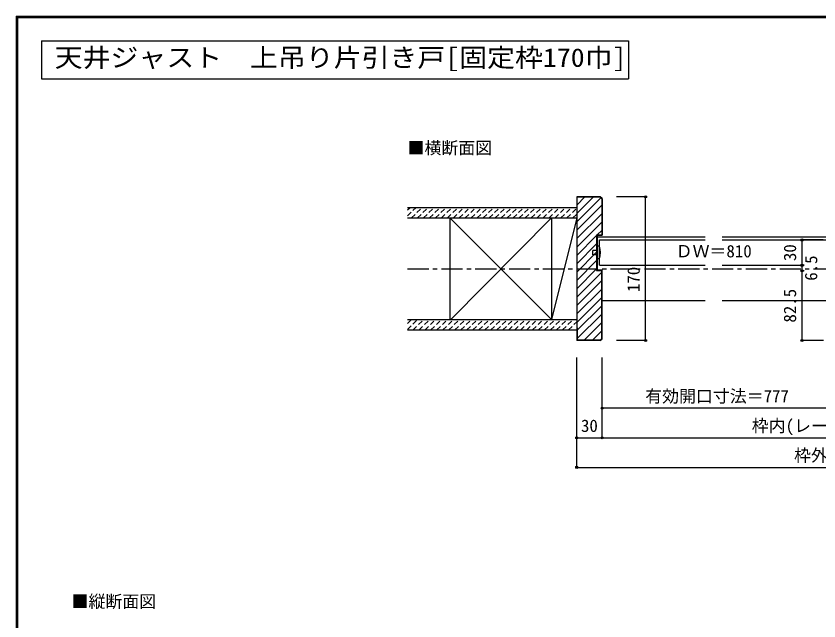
# Model space of a CAD drawing. Units: millimetres at full size, sheet at 1:5; details may follow other scales. Extents: x -973 to 977, y -718 to 696.
# Drawn here: x -973 to -24, y -20 to 696 of the extents above; entities that cross this region are included whole.
import ezdxf
from ezdxf.enums import TextEntityAlignment as Align

# ---------------------------------------------------------------- set-up
doc = ezdxf.new("R2010")
doc.units = ezdxf.units.MM
doc.header["$LTSCALE"] = 5
doc.header["$PDMODE"] = 32
doc.header["$PDSIZE"] = 2.5
doc.linetypes.add('CHAIN1', pattern=[8, 5, -1, 1, -1])
doc.linetypes.add('DASHED1', pattern=[1.8, 1.2, -0.6])
for name, color, linetype in [('0-1_通り芯', 4, 'CHAIN1'), ('0-2_柱', 3, 'Continuous'), ('0-3_仕上げ', 2, 'Continuous'), ('0-4_枠', 3, 'Continuous'), ('0-6_扉', 2, 'Continuous'), ('0-7_金物', 7, 'Continuous'), ('0-A_文字', 3, 'Continuous'), ('0-B_寸法', 7, 'Continuous'), ('0-C_ハッチ', 4, 'DASHED1'), ('F-1_枠', 6, 'Continuous')]:
    doc.layers.add(name, color=color, linetype=linetype)
doc.styles.add('ＭＳ ゴシック', font='')
doc.styles.get('ＭＳ ゴシック').set_extended_font_data('MS Gothic')

msp = doc.modelspace()

# ---------------------------------------------------------------- linework, layer by layer
at = {"layer": '0-1_通り芯'}
msp.add_line((-510.347, 396.994), (518.743, 396.994), dxfattribs=at)
at = {"layer": '0-2_柱'}
for p, q in [((-460.347, 456.994), (-460.347, 336.994)), ((-340.347, 456.994), (-340.347, 336.994)), ((-310.347, 456.994), (-310.347, 336.994))]:
    msp.add_line(p, q, dxfattribs=at)
at = {"layer": '0-2_柱', "color": 7}
for p, q in [((-460.347, 456.994), (-340.347, 336.994)), ((-340.347, 456.994), (-459.099, 336.994)), ((-310.347, 456.994), (-340.347, 336.994))]:
    msp.add_line(p, q, dxfattribs=at)
at = {"layer": '0-3_仕上げ'}
for p, q in [((-510.347, 469.494), (-310.347, 469.494)), ((-510.347, 456.994), (-310.347, 456.994)), ((-510.347, 336.994), (-310.347, 336.994)), ((-510.347, 324.494), (-310.347, 324.494))]:
    msp.add_line(p, q, dxfattribs=at)
at = {"layer": '0-4_枠'}
for p, q in [((-310.347, 481.994), (-310.347, 311.994)), ((-282.468, 481.994), (-310.347, 481.994)), ((-309.847, 466.994), (-309.847, 481.494)), ((-282.675, 481.494), (-309.847, 481.494)), ((-280.847, 479.665), (-282.675, 481.494)), ((-280.347, 479.872), (-282.468, 481.994)), ((-280.847, 479.665), (-280.847, 436.994)), ((-280.347, 479.872), (-280.347, 436.494)), ((-309.847, 466.994), (-310.347, 466.994)), ((-286.847, 436.994), (-286.847, 394.994)), ((-286.847, 436.994), (-280.847, 436.994)), ((-286.347, 436.494), (-280.347, 436.494)), ((-286.347, 436.494), (-286.347, 395.494)), ((-286.847, 394.994), (-280.847, 394.994)), ((-286.347, 395.494), (-280.347, 395.494)), ((-280.847, 314.322), (-280.847, 394.994)), ((-280.347, 314.115), (-280.347, 395.494)), ((-309.847, 326.994), (-310.347, 326.994)), ((-309.847, 326.994), (-309.847, 312.494)), ((-282.675, 312.494), (-280.847, 314.322)), ((-282.468, 311.994), (-280.347, 314.115)), ((-282.468, 311.994), (-310.347, 311.994)), ((-282.675, 312.494), (-309.847, 312.494))]:
    msp.add_line(p, q, dxfattribs=at)
at = {"layer": '0-4_枠', "color": 4}
for p, q in [((-286.347, 434.494), (-158.347, 434.494)), ((-138.347, 434.494), (104.77, 434.494)), ((-280.347, 359.494), (-158.347, 359.494)), ((-138.347, 359.494), (-13.347, 359.494))]:
    msp.add_line(p, q, dxfattribs=at)
at = {"layer": '0-6_扉', "color": 6}
for p, q in [((-283.347, 400.994), (-283.347, 430.994)), ((-283.347, 430.994), (-158.347, 430.994)), ((-138.347, 430.994), (16.653, 430.994)), ((-283.347, 400.994), (-158.347, 400.994)), ((-138.347, 400.994), (-41.364, 400.994))]:
    msp.add_line(p, q, dxfattribs=at)
at = {"layer": '0-7_金物'}
for p, q in [((-286.347, 418.494), (-291.347, 418.494)), ((-286.347, 408.494), (-286.347, 423.494)), ((-283.347, 423.494), (-286.347, 423.494)), ((-283.347, 408.494), (-286.347, 408.494))]:
    msp.add_line(p, q, dxfattribs=at)
msp.add_lwpolyline([(-286.347, 413.494), (-291.347, 413.494), (-291.347, 418.494)], dxfattribs=at)
msp.add_arc((-313.798, 415.994), 31.361, 346.16371, 13.83632, dxfattribs=at)
at = {"layer": '0-A_文字'}
for p, q in [((-943.333, 666.667), (-943.333, 621.667)), ((-943.333, 666.667), (-249.208, 666.667)), ((-249.208, 666.667), (-249.208, 621.667)), ((-943.333, 621.667), (-249.208, 621.667))]:
    msp.add_line(p, q, dxfattribs=at)
at = {"layer": '0-B_寸法', "color": 4}
for p, q in [((-228.925, 481.994), (-263.447, 481.994)), ((-228.925, 311.994), (-228.925, 482.494)), ((-19.005, 430.994), (-44.052, 430.994)), ((-44.052, 430.994), (-44.052, 400.994)), ((-44.052, 400.994), (-44.052, 394.494)), ((-41.364, 400.994), (-44.052, 400.994)), ((-44.052, 394.494), (-44.052, 311.994)), ((-41.364, 394.494), (-44.052, 394.494)), ((-228.925, 311.994), (-263.447, 311.994)), ((-18.41, 311.994), (-44.052, 311.994)), ((-310.347, 161.994), (-310.347, 291.994)), ((-280.347, 196.994), (-280.347, 291.994)), ((-13.347, 231.994), (-280.347, 231.994)), ((-310.347, 196.994), (313.653, 196.994)), ((-310.347, 161.994), (313.653, 161.994))]:
    msp.add_line(p, q, dxfattribs=at)
at = {"layer": '0-B_寸法'}
for p in [(-228.925, 481.994), (-44.052, 430.994), (-44.052, 400.994), (-44.052, 394.494), (-228.925, 311.994), (-44.052, 311.994), (-280.347, 231.994), (-310.347, 196.994), (-280.347, 196.994), (-310.347, 161.994)]:
    msp.add_point(p, dxfattribs=at)
at = {"layer": '0-C_ハッチ', "linetype": 'Continuous'}
for p, q in [((-310.347, 462.241), (-291.094, 481.494)), ((-310.347, 452.341), (-281.935, 480.753)), ((-309.847, 472.64), (-300.994, 481.494)), ((-310.347, 442.442), (-280.847, 471.942)), ((-310.347, 432.542), (-280.847, 462.042)), ((-310.347, 422.643), (-280.847, 452.143)), ((-286.097, 436.994), (-280.847, 442.243)), ((-310.347, 412.743), (-286.847, 436.243)), ((-310.347, 402.844), (-286.847, 426.344)), ((-310.347, 392.944), (-286.847, 416.444)), ((-310.347, 383.045), (-286.847, 406.545)), ((-310.347, 373.145), (-286.847, 396.645)), ((-310.347, 363.246), (-280.847, 392.746)), ((-310.347, 353.346), (-280.847, 382.846)), ((-310.347, 343.447), (-280.847, 372.947)), ((-310.347, 333.547), (-280.847, 363.047)), ((-309.847, 324.148), (-280.847, 353.148)), ((-309.847, 314.248), (-280.847, 343.248)), ((-301.702, 312.494), (-280.847, 333.349)), ((-291.803, 312.494), (-280.847, 323.449))]:
    msp.add_line(p, q, dxfattribs=at)
at = {"layer": '0-C_ハッチ'}
for p, q in [((-510.347, 459.473), (-500.327, 469.494)), ((-510.347, 466.544), (-507.398, 469.494)), ((-505.756, 456.994), (-493.256, 469.494)), ((-498.684, 456.994), (-486.184, 469.494)), ((-491.613, 456.994), (-479.113, 469.494)), ((-484.542, 456.994), (-472.042, 469.494)), ((-477.471, 456.994), (-464.971, 469.494)), ((-470.4, 456.994), (-457.9, 469.494)), ((-463.329, 456.994), (-450.829, 469.494)), ((-456.258, 456.994), (-443.758, 469.494)), ((-449.187, 456.994), (-436.687, 469.494)), ((-442.116, 456.994), (-429.616, 469.494)), ((-435.045, 456.994), (-422.545, 469.494)), ((-427.974, 456.994), (-415.474, 469.494)), ((-420.903, 456.994), (-408.403, 469.494)), ((-413.832, 456.994), (-401.332, 469.494)), ((-406.761, 456.994), (-394.261, 469.494)), ((-399.69, 456.994), (-387.19, 469.494)), ((-392.618, 456.994), (-380.118, 469.494)), ((-385.547, 456.994), (-373.047, 469.494)), ((-378.476, 456.994), (-365.976, 469.494)), ((-371.405, 456.994), (-358.905, 469.494)), ((-364.334, 456.994), (-351.834, 469.494)), ((-357.263, 456.994), (-344.763, 469.494)), ((-350.192, 456.994), (-337.692, 469.494)), ((-343.121, 456.994), (-330.621, 469.494)), ((-336.05, 456.994), (-323.55, 469.494)), ((-328.979, 456.994), (-316.479, 469.494)), ((-321.908, 456.994), (-310.347, 468.555)), ((-314.837, 456.994), (-310.347, 461.484)), ((-510.347, 332.194), (-505.547, 336.994)), ((-510.347, 325.123), (-498.476, 336.994)), ((-503.905, 324.494), (-491.405, 336.994)), ((-496.834, 324.494), (-484.334, 336.994)), ((-489.763, 324.494), (-477.263, 336.994)), ((-482.692, 324.494), (-470.192, 336.994)), ((-475.621, 324.494), (-463.121, 336.994)), ((-468.55, 324.494), (-456.05, 336.994)), ((-461.479, 324.494), (-448.979, 336.994)), ((-454.408, 324.494), (-441.908, 336.994)), ((-447.337, 324.494), (-434.837, 336.994)), ((-440.266, 324.494), (-427.766, 336.994)), ((-433.195, 324.494), (-420.695, 336.994)), ((-426.124, 324.494), (-413.624, 336.994)), ((-419.052, 324.494), (-406.552, 336.994)), ((-411.981, 324.494), (-399.481, 336.994)), ((-404.91, 324.494), (-392.41, 336.994)), ((-397.839, 324.494), (-385.339, 336.994)), ((-390.768, 324.494), (-378.268, 336.994)), ((-383.697, 324.494), (-371.197, 336.994)), ((-376.626, 324.494), (-364.126, 336.994)), ((-369.555, 324.494), (-357.055, 336.994)), ((-362.484, 324.494), (-349.984, 336.994)), ((-355.413, 324.494), (-342.913, 336.994)), ((-348.342, 324.494), (-335.842, 336.994)), ((-341.271, 324.494), (-328.771, 336.994)), ((-334.2, 324.494), (-321.7, 336.994)), ((-327.129, 324.494), (-314.629, 336.994)), ((-320.057, 324.494), (-310.347, 334.204))]:
    msp.add_line(p, q, dxfattribs=at)
at = {"layer": 'F-1_枠'}
for p, q in [((-973.347, 695.833), (-973.347, -700.833)), ((-973.347, 695.833), (976.653, 695.833)), ((-973.347, 695), (976.653, 695)), ((-973.347, 694.167), (976.653, 694.167)), ((-972.514, 695.833), (-972.514, -700.833)), ((-971.68, 695.833), (-971.68, -700.833))]:
    msp.add_line(p, q, dxfattribs=at)

# ---------------------------------------------------------------- texts
at = {"layer": '0-A_文字', "style": 'ＭＳ ゴシック', "width": 1.1}
msp.add_text('天井ジャスト\u3000上吊り片引き戸[固定枠170巾]', height=21.99, dxfattribs=at).set_placement((-927.708, 629.167), align=Align.BOTTOM_LEFT)
at = {"layer": '0-A_文字', "color": 7, "style": 'ＭＳ ゴシック'}
for s, p in [('■横断面図', (-510.347, 528.126)), ('■縦断面図', (-907.69, -8.322))]:
    msp.add_text(s, height=14.66, dxfattribs=at).set_placement(p, align=Align.BOTTOM_LEFT)
at = {"layer": '0-B_寸法', "style": 'ＭＳ ゴシック'}
for s, p in [('ＤＷ＝810', (-193.347, 405.994)), ('有効開口寸法＝777', (-229.347, 234.494)), ('30', (-305.347, 199.494)), ('枠内(レール長)＝1,584', (-103.347, 199.494)), ('枠外＝1,644', (-53.347, 164.494))]:
    msp.add_text(s, height=14.66, dxfattribs=at).set_placement(p, align=Align.BOTTOM_LEFT)
for s, p in [('30', (-46.552, 405.994)), ('6.5', (-21.552, 382.744)), ('170', (-231.425, 369.337)), ('82.5', (-46.552, 333.244))]:
    msp.add_text(s, height=14.66, rotation=90, dxfattribs=at).set_placement(p, align=Align.BOTTOM_LEFT)

doc.saveas('drawing.dxf')
